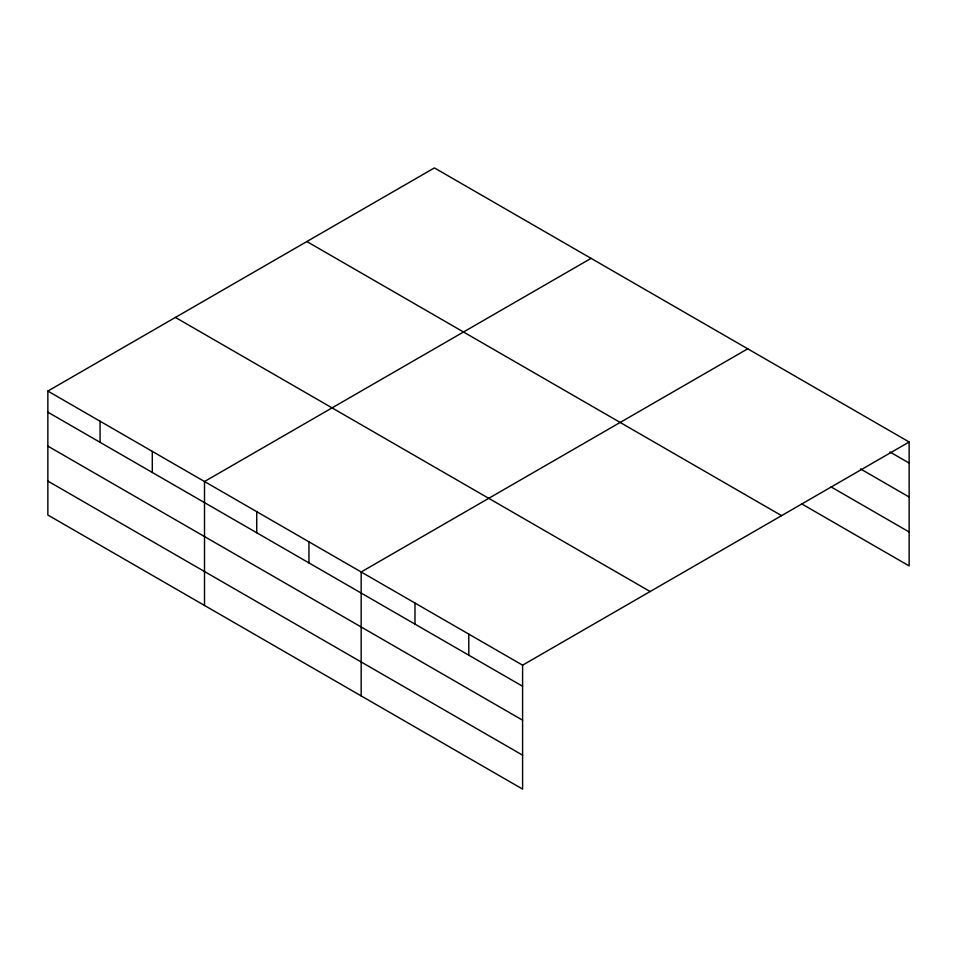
<?xml version="1.0" encoding="UTF-8"?>
<svg xmlns="http://www.w3.org/2000/svg" width="957" height="957" viewBox="0 0 957 957"><rect width="100%" height="100%" fill="white"/><g stroke="black" fill="none" stroke-linecap="round" stroke-linejoin="round"><path stroke-width="1.44" d="M522.594 720.19L522.594 665.175L47.85 391.078L47.85 515.01L522.594 789.094L522.594 720.19L47.85 446.106M801.547 503.789L909.15 565.922L909.15 441.99L434.406 167.906L47.85 391.078M591.079 258.354L204.511 481.527L204.511 605.458M747.74 348.803L361.172 571.975L361.172 695.906M522.594 665.175L909.15 441.99M889.938 451.979L909.15 463.08M860.475 468.906L909.15 497.018M831.011 486.862L909.15 531.984M306.85 241.547L781.582 515.644M175.418 317.437L650.15 591.522M47.85 412.168L522.594 686.253M47.85 481.072L522.594 755.157M468.786 634.108L468.786 655.186M414.979 603.042L414.979 624.131M308.955 541.829L308.955 562.919M256.739 511.684L256.739 532.762M152.295 451.381L152.295 472.471M100.066 421.236L100.066 442.313"/></g></svg>
